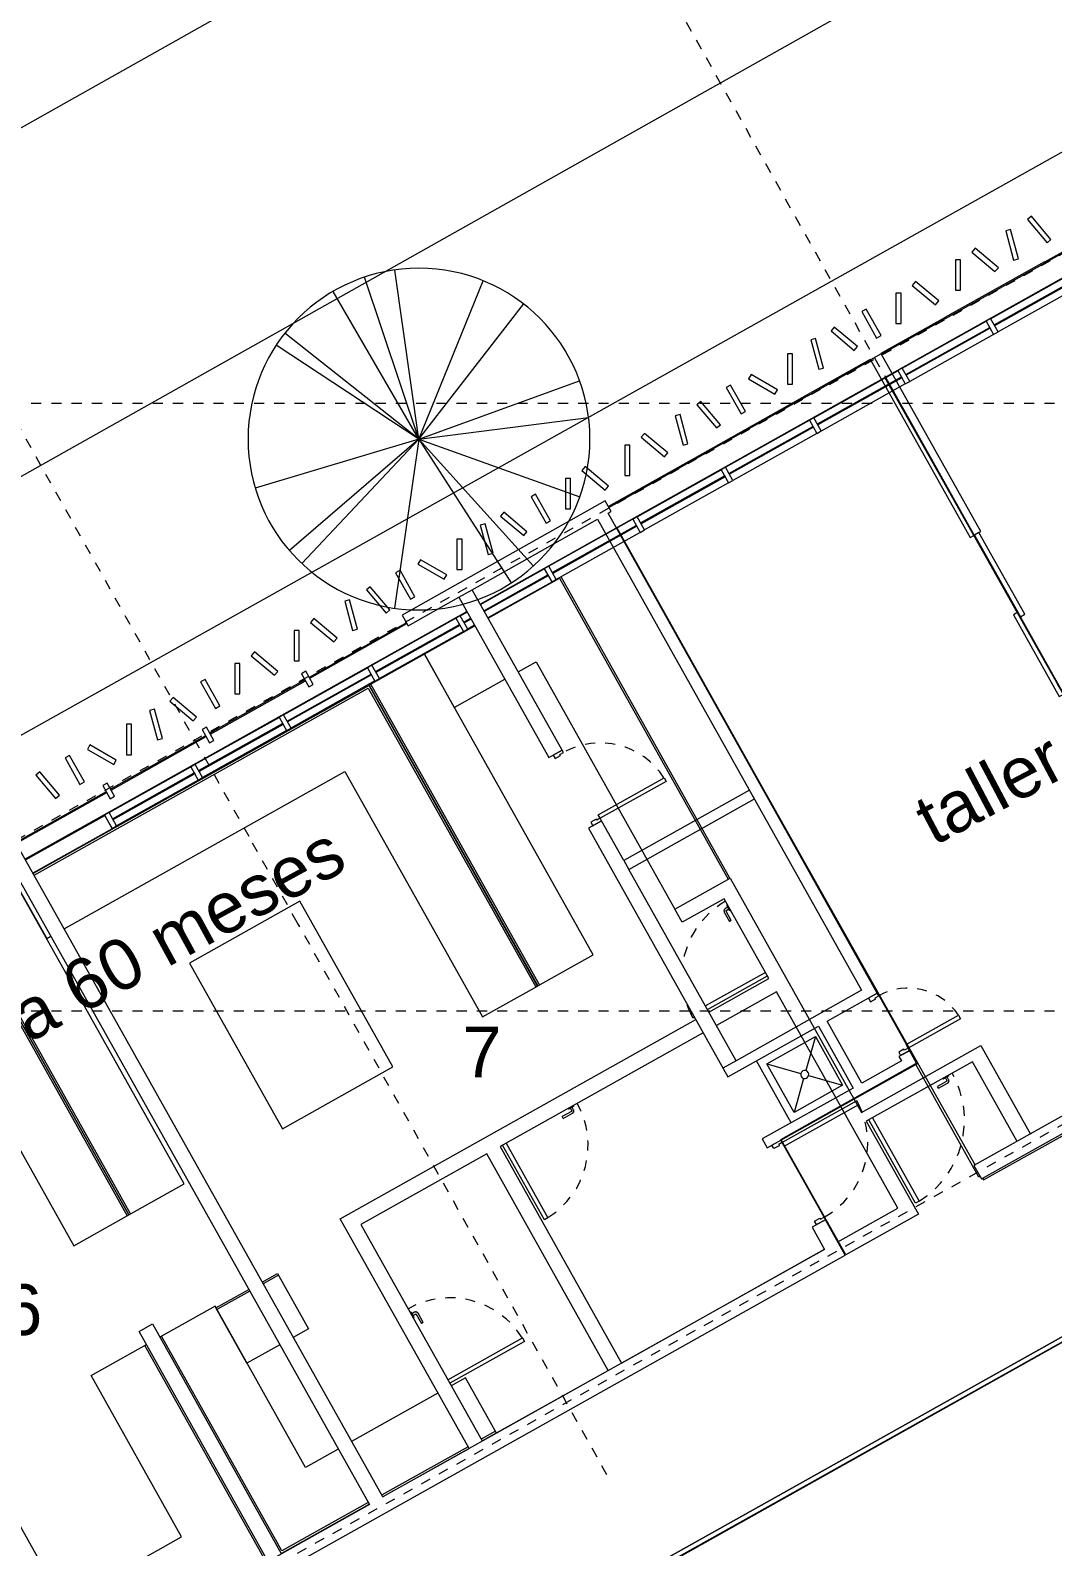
# Model space of a CAD drawing. Header units: metres. Extents: x -10 to 246, y 16 to 113.
# Drawn here: x 16.48 to 26.57, y 59.34 to 74.31 of the extents above; entities that cross this region are included whole.
import ezdxf

# ---------------------------------------------------------------- set-up
doc = ezdxf.new("R2010")
doc.units = ezdxf.units.M
doc.linetypes.add('LineaDiscontinua-1_5mm', pattern=[0.003, 0.0015, -0.0015])
doc.linetypes.add('LíneaDeRejilla', pattern=[0.021, 0.012, -0.003, 0.003, -0.003])
for name, color, linetype, lineweight in [('A-BRND', 11, 'Continuous', 5), ('A-DETL-3', 151, 'Continuous', 5), ('A-GLAZ-CURT', 52, 'Continuous', 9), ('A-GLAZ-CWMG', 51, 'Continuous', 13), ('A-MUEB', 31, 'Continuous', 5), ('A-MURO', 113, 'Continuous', 9), ('A-PISO', 51, 'Continuous', 9), ('A-PSAJ-ARBOL', 71, 'Continuous', 5), ('A-PUER', 31, 'Continuous', 5), ('A-PUER-MARC', 31, 'Continuous', 5), ('A-TEXT-NOTA', 2, 'Continuous', 5), ('A-VENT-CORT', 52, 'Continuous', 5), ('A-VENT-CORT-MARC', 51, 'Continuous', 5), ('A-WALL', 113, 'Continuous', 18), ('H-HID-APAR', 6, 'Continuous', 5), ('S-REJI', 1, 'Continuous', 5)]:
    doc.layers.add(name, color=color, linetype=linetype, lineweight=lineweight)
doc.styles.add('Arial_3', font='Arial.ttf', dxfattribs={"height": 0.5})

# ---------------------------------------------------------------- blocks, each defined once
blk = doc.blocks.new('Panel de sistema - Vidrio-10-1633850-Nivel 2')
at = {"layer": 'A-VENT-CORT'}
for p, q in [((-0.463, 0.005), (0.463, 0.005)), ((-0.463, 0.005), (-0.463, -0.005)), ((0.463, 0.005), (0.463, -0.005)), ((0.463, -0.005), (-0.463, -0.005))]:
    blk.add_line(p, q, dxfattribs=at)
blk = doc.blocks.new('Panel de sistema - Vidrio-10-1633759-Nivel 2')
at = {"layer": 'A-VENT-CORT'}
for p, q in [((-0.475, 0.005), (0.475, 0.005)), ((-0.475, 0.005), (-0.475, -0.005)), ((0.475, 0.005), (0.475, -0.005)), ((0.475, -0.005), (-0.475, -0.005))]:
    blk.add_line(p, q, dxfattribs=at)
blk = doc.blocks.new('Panel de sistema - Vidrio-10-V4-Nivel 2')
at = {"layer": 'A-VENT-CORT'}
for p, q in [((-0.475, 0.005), (-0.398, 0.005)), ((-0.475, 0.005), (-0.475, -0.005)), ((-0.248, 0.005), (0.475, 0.005)), ((0.475, 0.005), (0.475, -0.005)), ((-0.398, -0.005), (-0.475, -0.005)), ((0.475, -0.005), (-0.248, -0.005))]:
    blk.add_line(p, q, dxfattribs=at)
blk = doc.blocks.new('Montante rectangular - 50x150-1633745-Nivel 2')
at = {"layer": 'A-VENT-CORT-MARC'}
for p, q in [((-0.025, -0.075), (-0.025, 0.075)), ((-0.025, 0.075), (0.025, 0.075)), ((0.025, 0.075), (0.025, -0.075)), ((0.025, -0.075), (-0.025, -0.075))]:
    blk.add_line(p, q, dxfattribs=at)
blk = doc.blocks.new('Montante rectangular - 50x150-1633852-Nivel 2')
at = {"layer": 'A-VENT-CORT-MARC'}
for p, q in [((0, 0.075), (-0.05, 0.075)), ((-0.05, 0.075), (-0.05, -0.075)), ((0, -0.075), (0, 0.075)), ((-0.05, -0.075), (0, -0.075))]:
    blk.add_line(p, q, dxfattribs=at)
blk = doc.blocks.new('Puerta-Batiente-ConDilataciones - 1000x2200-3 Dilataciones-1625095-Nivel 2')
at = {"layer": 'A-PUER'}
for p, q in [((-0.472, -0.994), (-0.472, -0.05)), ((-0.432, -0.05), (-0.432, -0.994)), ((-0.432, -0.994), (-0.472, -0.994))]:
    blk.add_line(p, q, dxfattribs=at)
at = {"layer": 'A-PUER', "linetype": 'LineaDiscontinua-1_5mm'}
blk.add_arc((-0.472, -0.05), 0.944, 272.4285, 0, dxfattribs=at)
blk = doc.blocks.new('Manija-Horizontal-SinCerradura - 120-1041475-Nivel 2')
at = {"layer": 'A-PUER'}
for p, q in [((0.12, 0.008), (0.12, 0)), ((0.12, 0.008), (0.18, 0.008)), ((0.124, 0.008), (0.12, 0.008)), ((0.14, 0.038), (0.14, 0.008)), ((0.16, 0.008), (0.16, 0.038)), ((0.27, 0.063), (0.165, 0.063)), ((0.165, 0.043), (0.27, 0.043)), ((0.18, 0.008), (0.176, 0.008)), ((0.18, 0), (0.18, 0.008)), ((0.27, 0.063), (0.27, 0.043))]:
    blk.add_line(p, q, dxfattribs=at)
at = {"layer": 'A-PUER', "flags": 128}
for points in [[(0.165, 0.063), (0.164, 0.063), (0.163, 0.063), (0.162, 0.063), (0.161, 0.063), (0.16, 0.063), (0.159, 0.062), (0.158, 0.062), (0.157, 0.062), (0.156, 0.061), (0.155, 0.061), (0.154, 0.061), (0.153, 0.06), (0.153, 0.06), (0.152, 0.059), (0.151, 0.059), (0.15, 0.058), (0.149, 0.057), (0.149, 0.057), (0.148, 0.056), (0.147, 0.055), (0.146, 0.055), (0.146, 0.054), (0.145, 0.053), (0.145, 0.052), (0.144, 0.052), (0.143, 0.051), (0.143, 0.05), (0.142, 0.049), (0.142, 0.048), (0.142, 0.047), (0.141, 0.046), (0.141, 0.045), (0.141, 0.044), (0.141, 0.043), (0.14, 0.042), (0.14, 0.041), (0.14, 0.04), (0.14, 0.039), (0.14, 0.038), (0.14, 0.038)], [(0.16, 0.038), (0.16, 0.038), (0.16, 0.038), (0.16, 0.039), (0.16, 0.039), (0.16, 0.039), (0.16, 0.039), (0.16, 0.039), (0.16, 0.04), (0.16, 0.04), (0.16, 0.04), (0.16, 0.04), (0.161, 0.04), (0.161, 0.04), (0.161, 0.041), (0.161, 0.041), (0.161, 0.041), (0.161, 0.041), (0.161, 0.041), (0.161, 0.041), (0.162, 0.042), (0.162, 0.042), (0.162, 0.042), (0.162, 0.042), (0.162, 0.042), (0.162, 0.042), (0.162, 0.042), (0.163, 0.042), (0.163, 0.043), (0.163, 0.043), (0.163, 0.043), (0.163, 0.043), (0.164, 0.043), (0.164, 0.043), (0.164, 0.043), (0.164, 0.043), (0.164, 0.043), (0.165, 0.043), (0.165, 0.043), (0.165, 0.043), (0.165, 0.043)]]:
    blk.add_lwpolyline(points, dxfattribs=at)
blk = doc.blocks.new('Puerta-Batiente-HojaLisa - 900x2200-1042010-Nivel 2')
at = {"layer": 'A-PUER'}
for p, q in [((-0.422, -0.919), (-0.422, -0.075)), ((-0.382, -0.075), (-0.382, -0.919)), ((-0.382, -0.919), (-0.422, -0.919))]:
    blk.add_line(p, q, dxfattribs=at)
at = {"layer": 'A-PUER', "linetype": 'LineaDiscontinua-1_5mm'}
blk.add_arc((-0.422, -0.075), 0.844, 272.7165, 0, dxfattribs=at)
blk = doc.blocks.new('Montante rectangular - 50x150-1633748-Nivel 2')
at = {"layer": 'A-VENT-CORT-MARC'}
for p, q in [((35.549, 76.841), (36.378, 77.305)), ((36.451, 77.175), (35.623, 76.71))]:
    blk.add_line(p, q, dxfattribs=at)
blk = doc.blocks.new('Montante rectangular - 50x150-V57-Nivel 2')
at = {"layer": 'A-VENT-CORT-MARC'}
for p, q in [((20.919, 68.64), (21.549, 68.993)), ((21.622, 68.862), (20.992, 68.509)), ((20.72, 68.528), (20.788, 68.566)), ((20.861, 68.435), (20.794, 68.398))]:
    blk.add_line(p, q, dxfattribs=at)
blk = doc.blocks.new('Montante rectangular - 50x150-1633848-Nivel 2')
at = {"layer": 'A-VENT-CORT-MARC'}
for p, q in [((17.253, 66.585), (18.06, 67.037)), ((18.133, 66.906), (17.326, 66.454))]:
    blk.add_line(p, q, dxfattribs=at)
blk = doc.blocks.new('M_Counter Top-L Shaped - 600mm Depth-1771665-Nivel 2')
at = {"layer": 'A-MUEB'}
for p, q in [((2.224, 0), (-1.186, 0)), ((-1.181, -0.828), (-1.181, -0.019)), ((-1.181, -0.019), (2.224, -0.019)), ((-0.575, -0.828), (-0.575, -0.625)), ((-0.575, -0.625), (2.224, -0.625)), ((-1.181, -1.55), (-1.181, -0.978)), ((-0.575, -1.55), (-0.575, -0.978)), ((-1.186, -1.55), (-0.575, -1.55))]:
    blk.add_line(p, q, dxfattribs=at)
blk = doc.blocks.new('M_Counter Top-L Shaped - 600mm Depth-1771570-Nivel 2')
at = {"layer": 'A-MUEB'}
for p, q in [((2.202, 0), (-1.2, 0)), ((-1.2, 0), (-1.2, -3.8)), ((2.202, -0.625), (2.202, 0)), ((-1.181, -3.8), (-1.181, -0.019)), ((-1.181, -0.019), (2.202, -0.019)), ((-0.575, -3.8), (-0.575, -0.625)), ((-0.575, -0.625), (2.202, -0.625)), ((-1.2, -3.95), (-1.2, -3.997)), ((-1.2, -3.997), (-0.575, -3.997)), ((-1.181, -3.997), (-1.181, -3.95)), ((-0.575, -3.997), (-0.575, -3.95))]:
    blk.add_line(p, q, dxfattribs=at)
blk = doc.blocks.new('M_Counter Top - 600mm Depth-1647227-Nivel 2')
at = {"layer": 'A-MUEB'}
for p, q in [((2.204, 0), (-1.2, 0)), ((-1.2, 0), (-1.2, -0.625)), ((2.204, -0.625), (2.204, 0)), ((-1.2, -0.019), (2.204, -0.019)), ((-1.2, -0.625), (2.204, -0.625))]:
    blk.add_line(p, q, dxfattribs=at)
blk = doc.blocks.new('M_Counter Top-Island - 1220mm Depth-1647201-Nivel 2')
at = {"layer": 'A-MUEB'}
for p, q in [((0.677, 0.025), (-1.2, 0.025)), ((-1.2, 0.025), (-1.2, -1.225)), ((0.677, -1.225), (0.677, 0.025)), ((-1.2, -1.225), (0.677, -1.225))]:
    blk.add_line(p, q, dxfattribs=at)
blk = doc.blocks.new('M_Counter Top - 600mm Depth-1647133-Nivel 2')
at = {"layer": 'A-MUEB'}
for p, q in [((2.204, 0), (-1.2, 0)), ((-1.2, 0), (-1.2, -0.625)), ((2.204, -0.625), (2.204, 0)), ((-1.2, -0.019), (2.204, -0.019)), ((-1.2, -0.625), (2.204, -0.625))]:
    blk.add_line(p, q, dxfattribs=at)
blk = doc.blocks.new('M_Counter Top-L Shaped - 600mm Depth-1647107-Nivel 2')
at = {"layer": 'A-MUEB'}
for p, q in [((2.211, 0), (-1.195, 0)), ((2.211, -0.625), (2.211, 0)), ((-1.181, -1.815), (-1.181, -0.019)), ((-1.181, -0.019), (2.211, -0.019)), ((-0.575, -1.815), (-0.575, -0.625)), ((-0.575, -0.625), (2.211, -0.625)), ((-1.195, -1.815), (-0.575, -1.815))]:
    blk.add_line(p, q, dxfattribs=at)
blk = doc.blocks.new('M_Counter Top-L Shaped - 600mm Depth-1644024-Nivel 2')
at = {"layer": 'A-MUEB'}
for p, q in [((1.25, -0.625), (1.25, 0)), ((-1.181, -0.997), (-1.181, -0.019)), ((-1.181, -0.019), (1.25, -0.019)), ((-0.575, -0.997), (-0.575, -0.625)), ((-0.575, -0.625), (1.25, -0.625)), ((-1.181, -2.125), (-1.181, -1.147)), ((-0.575, -2.125), (-0.575, -1.147)), ((-1.181, -2.435), (-1.181, -2.275)), ((-0.575, -2.435), (-0.575, -2.275)), ((-1.2, -2.435), (-0.575, -2.435))]:
    blk.add_line(p, q, dxfattribs=at)
blk = doc.blocks.new('Manija-Horizontal-SinCerradura - 120-V60-Nivel 2')
at = {"layer": 'A-PUER'}
for p, q in [((0.12, 0.008), (0.12, 0)), ((0.12, 0.008), (0.171, 0.008)), ((0.124, 0.008), (0.12, 0.008)), ((0.14, 0.038), (0.14, 0.008)), ((0.16, 0.008), (0.16, 0.038)), ((0.27, 0.063), (0.165, 0.063)), ((0.165, 0.043), (0.27, 0.043)), ((0.171, 0.008), (0.18, 0.008)), ((0.18, 0.008), (0.176, 0.008)), ((0.18, 0), (0.18, 0.008)), ((0.27, 0.063), (0.27, 0.043))]:
    blk.add_line(p, q, dxfattribs=at)
at = {"layer": 'A-PUER', "flags": 128}
for points in [[(0.165, 0.063), (0.164, 0.063), (0.163, 0.063), (0.162, 0.063), (0.161, 0.063), (0.16, 0.063), (0.159, 0.062), (0.158, 0.062), (0.157, 0.062), (0.156, 0.061), (0.155, 0.061), (0.154, 0.061), (0.153, 0.06), (0.153, 0.06), (0.152, 0.059), (0.151, 0.059), (0.15, 0.058), (0.149, 0.057), (0.149, 0.057), (0.148, 0.056), (0.147, 0.055), (0.146, 0.055), (0.146, 0.054), (0.145, 0.053), (0.145, 0.052), (0.144, 0.052), (0.143, 0.051), (0.143, 0.05), (0.142, 0.049), (0.142, 0.048), (0.142, 0.047), (0.141, 0.046), (0.141, 0.045), (0.141, 0.044), (0.141, 0.043), (0.14, 0.042), (0.14, 0.041), (0.14, 0.04), (0.14, 0.039), (0.14, 0.038), (0.14, 0.038)], [(0.16, 0.038), (0.16, 0.038), (0.16, 0.038), (0.16, 0.039), (0.16, 0.039), (0.16, 0.039), (0.16, 0.039), (0.16, 0.039), (0.16, 0.04), (0.16, 0.04), (0.16, 0.04), (0.16, 0.04), (0.161, 0.04), (0.161, 0.04), (0.161, 0.041), (0.161, 0.041), (0.161, 0.041), (0.161, 0.041), (0.161, 0.041), (0.161, 0.041), (0.162, 0.042), (0.162, 0.042), (0.162, 0.042), (0.162, 0.042), (0.162, 0.042), (0.162, 0.042), (0.162, 0.042), (0.163, 0.042), (0.163, 0.043), (0.163, 0.043), (0.163, 0.043), (0.163, 0.043), (0.164, 0.043), (0.164, 0.043), (0.164, 0.043), (0.164, 0.043), (0.164, 0.043), (0.165, 0.043), (0.165, 0.043), (0.165, 0.043), (0.165, 0.043)]]:
    blk.add_lwpolyline(points, dxfattribs=at)
blk = doc.blocks.new('M_Counter Top - 600mm Depth-1771500-Nivel 2')
at = {"layer": 'A-MUEB'}
for p, q in [((-1.2, 0.625), (-1.026, 0.625)), ((-1.2, 0), (-1.2, 0.625)), ((-0.876, 0.625), (-0.504, 0.625)), ((-0.504, 0.625), (-0.504, 0)), ((-1.2, 0.019), (-1.026, 0.019)), ((-1.026, 0), (-1.2, 0)), ((-0.876, 0.019), (-0.504, 0.019)), ((-0.504, 0), (-0.876, 0))]:
    blk.add_line(p, q, dxfattribs=at)
blk = doc.blocks.new('M_Counter Top-L Shaped - 600mm Depth-1645287-Nivel 2')
at = {"layer": 'A-MUEB'}
for p, q in [((-1.181, 1.965), (-1.181, 0.019)), ((-0.575, 1.965), (-0.575, 0.625)), ((-0.575, 0.625), (1.25, 0.625)), ((1.25, 0.625), (1.25, 0)), ((-1.181, 0.019), (1.25, 0.019))]:
    blk.add_line(p, q, dxfattribs=at)
blk = doc.blocks.new('Puerta-Batiente-HojaLisa - 900x2200-V64-Nivel 2')
at = {"layer": 'A-PUER'}
for p, q in [((-0.382, 0.919), (-0.422, 0.919)), ((-0.422, 0.919), (-0.422, 0.903)), ((-0.382, 0.903), (-0.382, 0.919)), ((-0.422, 0.753), (-0.422, 0.075)), ((-0.382, 0.075), (-0.382, 0.753))]:
    blk.add_line(p, q, dxfattribs=at)
at = {"layer": 'A-PUER', "linetype": 'LineaDiscontinua-1_5mm'}
for start, end in [(80.5897, 87.2835), (360, 53.8253)]:
    blk.add_arc((-0.422, 0.075), 0.844, start, end, dxfattribs=at)
blk = doc.blocks.new('Manija-Horizontal-SinCerradura - 120-1041476-Nivel 2')
at = {"layer": 'A-PUER'}
for p, q in [((0.12, 0), (0.12, -0.008)), ((0.18, -0.008), (0.18, 0)), ((0.12, -0.008), (0.124, -0.008)), ((0.18, -0.008), (0.12, -0.008)), ((0.14, -0.008), (0.14, -0.038)), ((0.16, -0.038), (0.16, -0.008)), ((0.27, -0.043), (0.165, -0.043)), ((0.165, -0.063), (0.27, -0.063)), ((0.176, -0.008), (0.18, -0.008)), ((0.27, -0.043), (0.27, -0.063))]:
    blk.add_line(p, q, dxfattribs=at)
at = {"layer": 'A-PUER', "flags": 128}
for points in [[(0.14, -0.038), (0.14, -0.039), (0.14, -0.04), (0.14, -0.041), (0.14, -0.042), (0.14, -0.043), (0.141, -0.044), (0.141, -0.045), (0.141, -0.046), (0.142, -0.047), (0.142, -0.048), (0.142, -0.049), (0.143, -0.05), (0.143, -0.05), (0.144, -0.051), (0.144, -0.052), (0.145, -0.053), (0.146, -0.054), (0.146, -0.054), (0.147, -0.055), (0.148, -0.056), (0.148, -0.057), (0.149, -0.057), (0.15, -0.058), (0.151, -0.058), (0.151, -0.059), (0.152, -0.06), (0.153, -0.06), (0.154, -0.061), (0.155, -0.061), (0.156, -0.061), (0.157, -0.062), (0.158, -0.062), (0.159, -0.062), (0.16, -0.062), (0.161, -0.063), (0.162, -0.063), (0.163, -0.063), (0.164, -0.063), (0.165, -0.063), (0.165, -0.063)], [(0.165, -0.043), (0.165, -0.043), (0.165, -0.043), (0.164, -0.043), (0.164, -0.043), (0.164, -0.043), (0.164, -0.043), (0.164, -0.043), (0.163, -0.043), (0.163, -0.043), (0.163, -0.043), (0.163, -0.043), (0.163, -0.042), (0.163, -0.042), (0.162, -0.042), (0.162, -0.042), (0.162, -0.042), (0.162, -0.042), (0.162, -0.042), (0.162, -0.042), (0.161, -0.041), (0.161, -0.041), (0.161, -0.041), (0.161, -0.041), (0.161, -0.041), (0.161, -0.041), (0.161, -0.041), (0.161, -0.04), (0.16, -0.04), (0.16, -0.04), (0.16, -0.04), (0.16, -0.04), (0.16, -0.039), (0.16, -0.039), (0.16, -0.039), (0.16, -0.039), (0.16, -0.039), (0.16, -0.038), (0.16, -0.038), (0.16, -0.038), (0.16, -0.038)]]:
    blk.add_lwpolyline(points, dxfattribs=at)
blk = doc.blocks.new('Top Rail Type - Top Rail_Internal_-1126757-Nivel 2')
at = {"layer": 'A-BRND'}
for p, q in [((16.628, 55.789), (47.962, 73.353)), ((47.943, 73.285), (16.653, 55.745))]:
    blk.add_line(p, q, dxfattribs=at)
blk = doc.blocks.new('Top Rail Type - Top Rail_Internal_-V78-Nivel 2')
at = {"layer": 'A-BRND'}
for p, q in [((47.962, 73.353), (16.628, 55.789)), ((47.943, 73.285), (16.653, 55.745))]:
    blk.add_line(p, q, dxfattribs=at)
blk = doc.blocks.new('Puerta-Batiente-HojaLisa - 900x2200-V81-Nivel 2')
at = {"layer": 'A-PUER'}
for p, q in [((-0.382, 0.919), (-0.422, 0.919)), ((-0.422, 0.919), (-0.422, 0.075)), ((-0.382, 0.075), (-0.382, 0.919)), ((-0.422, 0.075), (-0.382, 0.075))]:
    blk.add_line(p, q, dxfattribs=at)
at = {"layer": 'A-PUER', "linetype": 'LineaDiscontinua-1_5mm'}
blk.add_arc((-0.422, 0.075), 0.844, 360, 87.2835, dxfattribs=at)
at = {"layer": 'A-PUER-MARC', "lineweight": 9}
for p, q in [((-0.45, -0.025), (-0.45, 0.075)), ((-0.45, 0.075), (-0.422, 0.075)), ((-0.422, 0.075), (-0.422, 0.035)), ((-0.422, 0.035), (-0.41, 0.035)), ((-0.41, 0.035), (-0.41, -0.025)), ((0.41, 0.035), (0.422, 0.035)), ((0.41, -0.025), (0.41, 0.035)), ((0.422, 0.035), (0.422, 0.075)), ((0.422, 0.075), (0.45, 0.075)), ((0.45, 0.075), (0.45, -0.025)), ((-0.41, -0.025), (-0.45, -0.025)), ((0.45, -0.025), (0.41, -0.025))]:
    blk.add_line(p, q, dxfattribs=at)
blk = doc.blocks.new('Puerta-Batiente-HojaLisa - 800x2200-V85-Nivel 2')
at = {"layer": 'A-PUER'}
for p, q in [((-0.372, -0.819), (-0.372, -0.075)), ((-0.372, -0.075), (-0.332, -0.075)), ((-0.332, -0.075), (-0.332, -0.819)), ((-0.332, -0.819), (-0.372, -0.819))]:
    blk.add_line(p, q, dxfattribs=at)
at = {"layer": 'A-PUER', "linetype": 'LineaDiscontinua-1_5mm'}
blk.add_arc((-0.372, -0.075), 0.744, 273.0819, 0, dxfattribs=at)
at = {"layer": 'A-PUER-MARC', "lineweight": 9}
for p, q in [((-0.36, 0.025), (-0.4, 0.025)), ((-0.4, 0.025), (-0.4, -0.075)), ((-0.36, -0.035), (-0.36, 0.025)), ((0.4, 0.025), (0.36, 0.025)), ((0.36, 0.025), (0.36, -0.035)), ((0.4, -0.075), (0.4, 0.025)), ((-0.4, -0.075), (-0.372, -0.075)), ((-0.372, -0.075), (-0.372, -0.035)), ((-0.372, -0.035), (-0.36, -0.035)), ((0.36, -0.035), (0.372, -0.035)), ((0.372, -0.035), (0.372, -0.075)), ((0.372, -0.075), (0.4, -0.075))]:
    blk.add_line(p, q, dxfattribs=at)
blk = doc.blocks.new('Panel de sistema - Vidrio-10-1532749-Nivel 2')
at = {"layer": 'A-GLAZ-CURT'}
for p, q in [((0.55, 0.005), (-0.55, 0.005)), ((-0.55, 0.005), (-0.55, -0.005)), ((0.55, -0.005), (0.55, 0.005)), ((-0.55, -0.005), (0.55, -0.005))]:
    blk.add_line(p, q, dxfattribs=at)
blk = doc.blocks.new('Panel de sistema - Vidrio-10-1532750-Nivel 2')
at = {"layer": 'A-GLAZ-CURT'}
for p, q in [((0.5375, 0.005), (-0.5375, 0.005)), ((-0.5375, 0.005), (-0.5375, -0.005)), ((0.5375, -0.005), (0.5375, 0.005)), ((-0.5375, -0.005), (0.5375, -0.005))]:
    blk.add_line(p, q, dxfattribs=at)
blk = doc.blocks.new('Montante rectangular - 50x150-1351318-Nivel 2')
at = {"layer": 'A-GLAZ-CWMG'}
for p, q in [((-0.025, 0.075), (0.025, 0.075)), ((-0.025, -0.075), (-0.025, 0.075)), ((0.025, 0.075), (0.025, -0.075)), ((0.025, -0.075), (-0.025, -0.075))]:
    blk.add_line(p, q, dxfattribs=at)
blk = doc.blocks.new('M_RPC Tree - Deciduous - Scarlet Oak - 6 mts-V90-Nivel 2')
at = {"layer": 'A-PSAJ-ARBOL'}
for q in [(-0.239, 1.669), (-0.539, 1.598), (0.634, 1.563), (-0.848, 1.458), (1.032, 1.334), (-1.409, 0.927), (-1.323, 1.046), (1.585, 0.575), (1.673, 0.215), (-1.615, -0.485), (-1.277, -1.101), (-1.155, -1.229), (-0.24, -1.669), (0.91, -1.42), (1.129, -1.253), (1.587, -0.57)]:
    blk.add_line((0, 0), q, dxfattribs=at)
for start, end in [(360, 180), (180, 360)]:
    blk.add_arc((0, 0), 1.687, start, end, dxfattribs=at)
blk = doc.blocks.new('Puerta-Batiente-HojaLisa - 650x2200-1558929-Nivel 2')
at = {"layer": 'A-PUER'}
for p, q in [((-0.297, -0.654), (-0.297, -0.06)), ((-0.297, -0.06), (-0.257, -0.06)), ((-0.257, -0.06), (-0.257, -0.654)), ((-0.257, -0.654), (-0.297, -0.654))]:
    blk.add_line(p, q, dxfattribs=at)
at = {"layer": 'A-PUER', "linetype": 'LineaDiscontinua-1_5mm'}
blk.add_arc((-0.297, -0.06), 0.594, 273.8612, 0, dxfattribs=at)
at = {"layer": 'A-PUER-MARC', "lineweight": 9}
for p, q in [((-0.285, 0.04), (-0.325, 0.04)), ((-0.325, 0.04), (-0.325, -0.06)), ((-0.285, -0.02), (-0.285, 0.04)), ((0.325, 0.04), (0.285, 0.04)), ((0.285, 0.04), (0.285, -0.02)), ((0.325, -0.06), (0.325, 0.04)), ((-0.325, -0.06), (-0.297, -0.06)), ((-0.297, -0.06), (-0.297, -0.02)), ((-0.297, -0.02), (-0.285, -0.02)), ((0.285, -0.02), (0.297, -0.02)), ((0.297, -0.02), (0.297, -0.06)), ((0.297, -0.06), (0.325, -0.06))]:
    blk.add_line(p, q, dxfattribs=at)
blk = doc.blocks.new('M_Door-Double-Sliding - 1800 x 2100mm-1735726-Nivel 2')
at = {"layer": 'A-PUER', "lineweight": 9}
for p, q in [((0.025, 0.187), (-0.9, 0.187)), ((-0.9, 0.187), (-0.9, 0.137)), ((0.025, 0.137), (0.025, 0.187)), ((-0.9, 0.137), (0.025, 0.137)), ((0.9, 0.137), (-0.025, 0.137)), ((-0.025, 0.137), (-0.025, 0.087)), ((-0.025, 0.087), (0.9, 0.087)), ((0.9, 0.087), (0.9, 0.137))]:
    blk.add_line(p, q, dxfattribs=at)
blk = doc.blocks.new('M_Shower Stall-2D - Poceta aseol-2D 70_70-V124-Nivel 2')
at = {"layer": 'H-HID-APAR'}
for p, q in [((0, 0), (0, 0.7)), ((0.075, 0.625), (0.321, 0.379)), ((0.075, 0.075), (0.075, 0.625)), ((0.075, 0.625), (0.625, 0.625)), ((0.625, 0.625), (0.379, 0.379)), ((0.625, 0.625), (0.625, 0.075)), ((0.322, 0.322), (0.075, 0.075)), ((0.378, 0.322), (0.625, 0.075)), ((0.625, 0.075), (0.075, 0.075))]:
    blk.add_line(p, q, dxfattribs=at)
for start, end in [(360, 180), (180, 360)]:
    blk.add_arc((0.35, 0.35), 0.04, start, end, dxfattribs=at)
blk = doc.blocks.new('Panel de sistema - Vidrio-10-1773709-Nivel 2')
at = {"layer": 'A-GLAZ-CURT'}
for p, q in [((0.563, 0.005), (-0.563, 0.005)), ((-0.563, 0.005), (-0.563, -0.005)), ((0.563, -0.005), (0.563, 0.005)), ((-0.563, -0.005), (0.563, -0.005))]:
    blk.add_line(p, q, dxfattribs=at)
blk = doc.blocks.new('Panel de sistema - Vidrio-10-1773710-Nivel 2')
at = {"layer": 'A-GLAZ-CURT'}
for p, q in [((0.357, 0.005), (-0.357, 0.005)), ((-0.357, 0.005), (-0.357, -0.005)), ((0.357, -0.005), (0.357, 0.005)), ((-0.357, -0.005), (0.357, -0.005))]:
    blk.add_line(p, q, dxfattribs=at)
blk = doc.blocks.new('Panel de sistema - Vidrio-10-1773711-Nivel 2')
at = {"layer": 'A-GLAZ-CURT'}
for p, q in [((0.563, 0.005), (-0.563, 0.005)), ((-0.563, 0.005), (-0.563, -0.005)), ((0.563, -0.005), (0.563, 0.005)), ((-0.563, -0.005), (0.563, -0.005))]:
    blk.add_line(p, q, dxfattribs=at)
blk = doc.blocks.new('Panel de sistema - Vidrio-10-1773712-Nivel 2')
at = {"layer": 'A-GLAZ-CURT'}
for p, q in [((0.362, 0.005), (-0.362, 0.005)), ((-0.362, 0.005), (-0.362, -0.005)), ((0.362, -0.005), (0.362, 0.005)), ((-0.362, -0.005), (0.362, -0.005))]:
    blk.add_line(p, q, dxfattribs=at)

msp = doc.modelspace()

# ---------------------------------------------------------------- linework, layer by layer
at = {"layer": 'A-DETL-3'}
for p, q in [((28.511, 64.485), (24.91, 70.882)), ((24.916, 70.885), (26.646, 67.799)), ((22.26, 69.397), (23.523, 67.153)), ((25.23, 64.107), (22.264, 69.4)), ((23.523, 67.153), (25.801, 63.106)), ((25.884, 62.958), (28.534, 64.444)), ((25.212, 64.104), (23.879, 63.356)), ((23.887, 63.354), (25.215, 64.098)), ((25.839, 62.987), (25.212, 64.104)), ((25.215, 64.098), (25.23, 64.107)), ((23.879, 63.356), (24.323, 62.566)), ((24.52, 62.225), (23.887, 63.354)), ((25.849, 62.992), (25.839, 62.987)), ((25.874, 62.975), (25.884, 62.958)), ((24.421, 62.391), (24.483, 62.281)), ((24.516, 62.223), (24.52, 62.225))]:
    msp.add_line(p, q, dxfattribs=at)
at = {"layer": 'A-MURO'}
for p, q in [((20.706, 68.712), (20.837, 68.785)), ((16.428, 66.118), (17.211, 66.557)), ((17.211, 66.557), (17.285, 66.426)), ((17.285, 66.426), (16.502, 65.987)), ((22.837, 65.633), (23.382, 65.938)), ((23.382, 65.938), (24.678, 63.625)), ((23.324, 65.734), (22.91, 65.502)), ((23.765, 64.947), (23.324, 65.734)), ((22.91, 65.502), (22.837, 65.633)), ((23.174, 64.616), (23.765, 64.947)), ((23.839, 64.816), (23.247, 64.485)), ((25.037, 62.679), (23.839, 64.816)), ((19.535, 62.576), (23.043, 64.542)), ((23.117, 64.412), (21.113, 63.288)), ((24.678, 63.625), (25.856, 64.285)), ((25.856, 64.285), (26.346, 63.412)), ((25.774, 64.124), (24.727, 63.538)), ((26.215, 63.338), (25.774, 64.124)), ((24.727, 63.538), (25.241, 62.622)), ((20.982, 63.215), (19.739, 62.518)), ((22.18, 61.078), (20.982, 63.215)), ((21.113, 63.288), (22.311, 61.151)), ((24.445, 62.348), (25.037, 62.679)), ((25.241, 62.622), (24.519, 62.217)), ((20.806, 60.308), (19.535, 62.576)), ((19.739, 62.518), (20.937, 60.381)), ((22.311, 61.151), (24.315, 62.275)), ((17.55, 61.463), (17.681, 61.537)), ((17.681, 61.537), (18.952, 59.269)), ((18.821, 59.195), (17.55, 61.463)), ((20.937, 60.381), (22.18, 61.078)), ((15.836, 60.503), (17.107, 58.235)), ((19.953, 59.83), (20.806, 60.308)), ((18.952, 59.269), (19.822, 59.756))]:
    msp.add_line(p, q, dxfattribs=at)
at = {"layer": 'A-PISO'}
for p, q in [((43.685, 82.651), (5.492, 61.242)), ((25.532, 78.496), (-2.224, 62.875)), ((26.988, 75.873), (-5.558, 57.556)), ((20.916, 68.644), (27.598, 72.388)), ((16.423, 66.127), (20.785, 68.571)), ((25.241, 62.621), (24.519, 62.216)), ((20.152, 57.717), (26.695, 61.379))]:
    msp.add_line(p, q, dxfattribs=at)
at = {"layer": 'A-WALL'}
for p, q in [((26.356, 72.473), (26.318, 72.441)), ((26.549, 72.244), (26.356, 72.473)), ((26.151, 72.344), (26.103, 72.331)), ((26.103, 72.331), (26.181, 72.041)), ((26.229, 72.054), (26.151, 72.344)), ((26.318, 72.441), (26.511, 72.212)), ((26.511, 72.212), (26.549, 72.244)), ((25.656, 72.042), (25.606, 72.042)), ((25.606, 72.042), (25.606, 71.742)), ((25.656, 71.742), (25.656, 72.042)), ((25.8, 72.158), (25.768, 72.12)), ((25.768, 72.12), (25.997, 71.927)), ((26.03, 71.965), (25.8, 72.158)), ((26.181, 72.041), (26.229, 72.054)), ((25.997, 71.927), (26.03, 71.965)), ((25.07, 71.714), (25.02, 71.714)), ((25.02, 71.714), (25.02, 71.414)), ((25.07, 71.414), (25.07, 71.714)), ((25.213, 71.829), (25.181, 71.791)), ((25.181, 71.791), (25.411, 71.598)), ((25.443, 71.637), (25.213, 71.829)), ((25.606, 71.742), (25.656, 71.742)), ((25.411, 71.598), (25.443, 71.637)), ((24.726, 71.557), (24.682, 71.533)), ((24.682, 71.533), (24.829, 71.271)), ((24.872, 71.295), (24.726, 71.557)), ((24.227, 71.265), (24.179, 71.252)), ((24.305, 70.975), (24.227, 71.265)), ((24.411, 71.379), (24.379, 71.341)), ((24.379, 71.341), (24.608, 71.148)), ((24.64, 71.187), (24.411, 71.379)), ((24.829, 71.271), (24.872, 71.295)), ((25.02, 71.414), (25.07, 71.414)), ((24.179, 71.252), (24.257, 70.963)), ((24.608, 71.148), (24.64, 71.187)), ((24.873, 71.115), (24.768, 71.057)), ((25.857, 69.36), (24.873, 71.115)), ((23.999, 71.114), (23.949, 71.114)), ((23.949, 71.114), (23.949, 70.814)), ((23.999, 70.814), (23.999, 71.114)), ((24.257, 70.963), (24.305, 70.975)), ((24.768, 71.057), (25.752, 69.301)), ((23.589, 70.911), (23.564, 70.867)), ((23.564, 70.867), (23.824, 70.717)), ((23.849, 70.761), (23.589, 70.911)), ((23.388, 70.807), (23.344, 70.783)), ((23.344, 70.783), (23.491, 70.521)), ((23.534, 70.545), (23.388, 70.807)), ((23.824, 70.717), (23.849, 70.761)), ((23.949, 70.814), (23.999, 70.814)), ((23.094, 70.645), (23.056, 70.613)), ((23.056, 70.613), (23.249, 70.383)), ((23.287, 70.415), (23.094, 70.645)), ((23.491, 70.521), (23.534, 70.545)), ((22.889, 70.515), (22.841, 70.502)), ((22.841, 70.502), (22.919, 70.213)), ((22.967, 70.225), (22.889, 70.515)), ((23.249, 70.383), (23.287, 70.415)), ((22.537, 70.329), (22.505, 70.291)), ((22.505, 70.291), (22.735, 70.098)), ((22.767, 70.137), (22.537, 70.329)), ((22.919, 70.213), (22.967, 70.225)), ((22.394, 70.214), (22.344, 70.214)), ((22.344, 70.214), (22.344, 69.914)), ((22.394, 69.914), (22.394, 70.214)), ((22.735, 70.098), (22.767, 70.137)), ((21.951, 70.001), (21.919, 69.963)), ((21.919, 69.963), (22.149, 69.77)), ((22.181, 69.808), (21.951, 70.001)), ((21.807, 69.885), (21.757, 69.885)), ((21.757, 69.885), (21.757, 69.585)), ((21.807, 69.585), (21.807, 69.885)), ((22.149, 69.77), (22.181, 69.808)), ((22.344, 69.914), (22.394, 69.914)), ((22.151, 69.663), (20.146, 68.534)), ((21.463, 69.728), (21.42, 69.704)), ((21.42, 69.704), (21.566, 69.442)), ((21.61, 69.467), (21.463, 69.728)), ((22.209, 69.558), (22.151, 69.663)), ((20.837, 68.785), (22.074, 69.482)), ((21.148, 69.551), (21.116, 69.513)), ((21.116, 69.513), (21.346, 69.32)), ((21.378, 69.358), (21.148, 69.551)), ((21.757, 69.585), (21.807, 69.585)), ((22.074, 69.482), (24.681, 64.831)), ((22.179, 69.541), (22.209, 69.558)), ((24.835, 64.802), (22.179, 69.541)), ((20.965, 69.437), (20.917, 69.424)), ((20.917, 69.424), (20.994, 69.134)), ((21.043, 69.147), (20.965, 69.437)), ((21.346, 69.32), (21.378, 69.358)), ((21.566, 69.442), (21.61, 69.467)), ((25.752, 69.301), (25.796, 69.326)), ((25.839, 69.35), (25.857, 69.36)), ((20.737, 69.285), (20.687, 69.285)), ((20.687, 69.285), (20.687, 68.985)), ((20.737, 68.985), (20.737, 69.285)), ((20.327, 69.082), (20.302, 69.039)), ((20.302, 69.039), (20.562, 68.889)), ((20.587, 68.932), (20.327, 69.082)), ((20.994, 69.134), (21.043, 69.147)), ((20.125, 68.978), (20.082, 68.954)), ((20.082, 68.954), (20.228, 68.692)), ((20.272, 68.717), (20.125, 68.978)), ((20.562, 68.889), (20.587, 68.932)), ((20.687, 68.985), (20.737, 68.985)), ((19.832, 68.816), (19.794, 68.784)), ((19.794, 68.784), (19.987, 68.554)), ((20.025, 68.586), (19.832, 68.816)), ((21.724, 67.203), (20.837, 68.785)), ((19.627, 68.687), (19.579, 68.674)), ((19.579, 68.674), (19.656, 68.384)), ((19.705, 68.397), (19.627, 68.687)), ((19.987, 68.554), (20.025, 68.586)), ((20.205, 68.43), (20.706, 68.712)), ((20.228, 68.692), (20.272, 68.717)), ((20.706, 68.712), (21.593, 67.129)), ((19.275, 68.501), (19.243, 68.463)), ((19.243, 68.463), (19.473, 68.27)), ((19.505, 68.308), (19.275, 68.501)), ((20.146, 68.534), (20.205, 68.43)), ((19.131, 68.385), (19.081, 68.385)), ((19.081, 68.385), (19.081, 68.085)), ((19.131, 68.085), (19.131, 68.385)), ((19.473, 68.27), (19.505, 68.308)), ((19.656, 68.384), (19.705, 68.397)), ((18.689, 68.172), (18.657, 68.134)), ((18.657, 68.134), (18.887, 67.941)), ((18.919, 67.979), (18.689, 68.172)), ((18.545, 68.057), (18.495, 68.057)), ((18.495, 68.057), (18.495, 67.757)), ((18.545, 67.757), (18.545, 68.057)), ((18.887, 67.941), (18.919, 67.979)), ((19.081, 68.085), (19.131, 68.085)), ((18.201, 67.9), (18.157, 67.875)), ((18.157, 67.875), (18.304, 67.614)), ((18.348, 67.638), (18.201, 67.9)), ((17.886, 67.722), (17.854, 67.684)), ((17.854, 67.684), (18.084, 67.491)), ((18.116, 67.529), (17.886, 67.722)), ((18.495, 67.757), (18.545, 67.757)), ((17.703, 67.608), (17.654, 67.595)), ((17.654, 67.595), (17.732, 67.305)), ((17.78, 67.318), (17.703, 67.608)), ((18.084, 67.491), (18.116, 67.529)), ((18.304, 67.614), (18.348, 67.638)), ((17.475, 67.457), (17.425, 67.457)), ((17.425, 67.457), (17.425, 67.157)), ((17.475, 67.157), (17.475, 67.457)), ((17.065, 67.253), (17.04, 67.21)), ((17.325, 67.103), (17.065, 67.253)), ((17.732, 67.305), (17.78, 67.318)), ((16.863, 67.15), (16.819, 67.125)), ((16.819, 67.125), (16.966, 66.864)), ((17.01, 66.888), (16.863, 67.15)), ((17.04, 67.21), (17.3, 67.06)), ((17.3, 67.06), (17.325, 67.103)), ((17.425, 67.157), (17.475, 67.157)), ((21.593, 67.129), (21.724, 67.203)), ((16.57, 66.988), (16.531, 66.956)), ((16.531, 66.956), (16.724, 66.726)), ((16.763, 66.758), (16.57, 66.988)), ((16.966, 66.864), (17.01, 66.888)), ((23.574, 66.807), (22.335, 66.113)), ((23.623, 66.72), (23.574, 66.807)), ((16.724, 66.726), (16.763, 66.758)), ((22.384, 66.025), (23.623, 66.72)), ((22.115, 66.505), (21.984, 66.431)), ((22.335, 66.113), (22.115, 66.505)), ((21.984, 66.431), (23.361, 63.976)), ((19.954, 59.829), (16.359, 66.242)), ((16.228, 66.168), (19.823, 59.755)), ((23.443, 64.136), (22.384, 66.025)), ((25.863, 62.969), (31.332, 66.035)), ((24.681, 64.831), (23.443, 64.136)), ((24.341, 64.525), (24.835, 64.802)), ((28.406, 64.567), (25.789, 63.1)), ((23.361, 63.976), (24.254, 64.476)), ((24.254, 64.476), (24.596, 63.866)), ((24.683, 63.915), (24.341, 64.525)), ((25.153, 64.235), (25.048, 64.176)), ((25.226, 64.104), (25.153, 64.235)), ((23.749, 63.276), (25.226, 64.104)), ((25.073, 64.133), (24.683, 63.915)), ((25.048, 64.176), (25.073, 64.133)), ((24.596, 63.866), (23.7, 63.363)), ((23.7, 63.363), (23.749, 63.276)), ((25.789, 63.1), (25.863, 62.969)), ((24.323, 62.566), (24.192, 62.493)), ((24.192, 62.493), (24.315, 62.273)), ((24.519, 62.216), (24.323, 62.566)), ((15.404, 57.106), (24.519, 62.216)), ((24.315, 62.273), (19.954, 59.829)), ((19.823, 59.755), (15.461, 57.31))]:
    msp.add_line(p, q, dxfattribs=at)
at = {"layer": 'A-WALL', "lineweight": 9}
for p, q in [((22.335, 66.113), (22.384, 66.025)), ((23.443, 64.136), (23.312, 64.063))]:
    msp.add_line(p, q, dxfattribs=at)
at = {"layer": 'S-REJI', "linetype": 'LíneaDeRejilla'}
for p, q in [((49.919, 85.137), (-1.13, 56.522)), ((50.427, 76.824), (2.537, 49.98)), ((25.349, 70.112), (22.293, 75.564)), ((18.635, 66.348), (15.579, 71.8)), ((50.384, 70.624), (6.753, 70.624)), ((25.825, 69.264), (25.349, 70.112)), ((28.881, 63.812), (25.825, 69.264)), ((19.111, 65.5), (18.635, 66.348)), ((22.167, 60.048), (19.111, 65.5)), ((50.384, 64.624), (6.753, 64.624))]:
    msp.add_line(p, q, dxfattribs=at)

# ---------------------------------------------------------------- block references
at = {"layer": 'A-BRND'}
for name in ['Top Rail Type - Top Rail_Internal_-1126757-Nivel 2', 'Top Rail Type - Top Rail_Internal_-V78-Nivel 2']:
    msp.add_blockref(name, (0, 0), dxfattribs=at)
at = {"layer": 'A-MUEB'}
for name, p, rotation in [('M_Counter Top-L Shaped - 600mm Depth-1771665-Nivel 2', (22.294, 67.879), 299.2725903057573), ('M_Counter Top - 600mm Depth-1647227-Nivel 2', (20.898, 65.922), 119.2725903057573), ('M_Counter Top-L Shaped - 600mm Depth-1771570-Nivel 2', (20.406, 66.794), 299.2725903057573), ('M_Counter Top - 600mm Depth-1647133-Nivel 2', (16.863, 63.661), 119.2725903057573), ('M_Counter Top-L Shaped - 600mm Depth-1647107-Nivel 2', (16.369, 64.542), 299.2725903057573), ('M_Counter Top-Island - 1220mm Depth-1647201-Nivel 2', (19.702, 64.652), 299.2721448377021), ('M_Counter Top-L Shaped - 600mm Depth-1644024-Nivel 2', (18.365, 60.316), 119.2725903057573), ('M_Counter Top - 600mm Depth-1771500-Nivel 2', (17.869, 61.448), 209.2725903057576), ('M_Counter Top-L Shaped - 600mm Depth-1645287-Nivel 2', (18.234, 60.243), 119.2725903065006)]:
    msp.add_blockref(name, p, dxfattribs=dict(at, rotation=rotation))
at = {"layer": 'A-PSAJ-ARBOL'}
msp.add_blockref('M_RPC Tree - Deciduous - Scarlet Oak - 6 mts-V90-Nivel 2', (20.312, 70.273), dxfattribs=at)
at = {"layer": 'A-PUER'}
for name, p, rotation in [('M_Door-Double-Sliding - 1800 x 2100mm-1735726-Nivel 2', (26.355, 68.608), 119.2725903057571), ('Puerta-Batiente-HojaLisa - 800x2200-V85-Nivel 2', (21.854, 66.817), 119.2725903057563), ('Puerta-Batiente-HojaLisa - 900x2200-V64-Nivel 2', (23.61, 65.378), 119.2725903057573), ('Manija-Horizontal-SinCerradura - 120-1041476-Nivel 2', (23.3, 65.778), 299.2725903057575), ('Puerta-Batiente-HojaLisa - 650x2200-1558929-Nivel 2', (24.942, 64.489), 119.2725903057573), ('Puerta-Batiente-ConDilataciones - 1000x2200-3 Dilataciones-1625095-Nivel 2', (25.139, 63.826), 29.2725903057568), ('Manija-Horizontal-SinCerradura - 120-1041475-Nivel 2', (25.643, 64.051), 209.2725903057566), ('Puerta-Batiente-HojaLisa - 900x2200-1042010-Nivel 2', (21.469, 63.574), 29.27259030575727), ('Manija-Horizontal-SinCerradura - 120-1041475-Nivel 2', (21.941, 63.753), 209.2725903057571), ('Puerta-Batiente-HojaLisa - 900x2200-V81-Nivel 2', (24.038, 62.922), 299.2725903057563), ('Puerta-Batiente-HojaLisa - 900x2200-1042010-Nivel 2', (20.346, 61.282), 119.2725903057568), ('Manija-Horizontal-SinCerradura - 120-V60-Nivel 2', (20.167, 61.755), 299.2725903057566)]:
    msp.add_blockref(name, p, dxfattribs=dict(at, rotation=rotation))
at = {"layer": 'A-VENT-CORT'}
for name, p, rotation in [('Panel de sistema - Vidrio-10-1773711-Nivel 2', (26.979, 72.291), 209.1741043394983), ('Panel de sistema - Vidrio-10-1773711-Nivel 2', (25.997, 71.743), 209.1741043394983), ('Panel de sistema - Vidrio-10-1633759-Nivel 2', (26.405, 71.629), 29.27259030575784), ('Panel de sistema - Vidrio-10-1773712-Nivel 2', (25.19, 71.292), 209.1741043394983), ('Panel de sistema - Vidrio-10-1633759-Nivel 2', (25.533, 71.14), 29.27259030575784), ('Panel de sistema - Vidrio-10-1773710-Nivel 2', (24.457, 70.881), 29.37107627201596), ('Panel de sistema - Vidrio-10-1633759-Nivel 2', (24.661, 70.651), 29.27259030575784), ('Panel de sistema - Vidrio-10-1773709-Nivel 2', (23.655, 70.43), 29.37107627201596), ('Panel de sistema - Vidrio-10-1633759-Nivel 2', (23.788, 70.162), 29.27259030575784), ('Panel de sistema - Vidrio-10-1773709-Nivel 2', (22.675, 69.878), 29.37107627201596), ('Panel de sistema - Vidrio-10-1633759-Nivel 2', (22.916, 69.673), 29.27259030575784), ('Panel de sistema - Vidrio-10-1633759-Nivel 2', (22.044, 69.184), 29.27259030575784), ('Panel de sistema - Vidrio-10-V4-Nivel 2', (21.171, 68.695), 29.27259030575784), ('Panel de sistema - Vidrio-10-1532749-Nivel 2', (19.711, 68.186), 209.3710762720162), ('Panel de sistema - Vidrio-10-1633759-Nivel 2', (20.299, 68.206), 29.27259030575784), ('Panel de sistema - Vidrio-10-1532750-Nivel 2', (18.72, 67.628), 209.3710762720162), ('Panel de sistema - Vidrio-10-1633759-Nivel 2', (19.427, 67.717), 29.27259030575784), ('Panel de sistema - Vidrio-10-1633759-Nivel 2', (18.554, 67.228), 29.27259030575784), ('Panel de sistema - Vidrio-10-1532750-Nivel 2', (17.74, 67.076), 209.3710762720162), ('Panel de sistema - Vidrio-10-1633850-Nivel 2', (17.693, 66.746), 29.27259030575784), ('Panel de sistema - Vidrio-10-1532750-Nivel 2', (16.759, 66.524), 209.3710762720162)]:
    msp.add_blockref(name, p, dxfattribs=dict(at, rotation=rotation))
at = {"layer": 'A-VENT-CORT-MARC'}
for name, p in [('Montante rectangular - 50x150-1633748-Nivel 2', (-9.595, -5.379)), ('Montante rectangular - 50x150-1633748-Nivel 2', (-10.468, -5.868)), ('Montante rectangular - 50x150-1633748-Nivel 2', (-11.34, -6.357)), ('Montante rectangular - 50x150-1633748-Nivel 2', (-12.212, -6.846)), ('Montante rectangular - 50x150-1633748-Nivel 2', (-13.085, -7.334)), ('Montante rectangular - 50x150-1633748-Nivel 2', (-13.957, -7.823)), ('Montante rectangular - 50x150-V57-Nivel 2', (0, 0)), ('Montante rectangular - 50x150-1633748-Nivel 2', (-15.701, -8.801)), ('Montante rectangular - 50x150-1633748-Nivel 2', (-16.574, -9.29)), ('Montante rectangular - 50x150-1633748-Nivel 2', (-17.446, -9.779)), ('Montante rectangular - 50x150-1633848-Nivel 2', (0, 0))]:
    msp.add_blockref(name, p, dxfattribs=at)
at = {"layer": 'A-VENT-CORT-MARC', "extrusion": (0, 0, -1)}
for name, p, rotation in [('Montante rectangular - 50x150-1633745-Nivel 2', (-25.969, 71.385), 150.7274096942422), ('Montante rectangular - 50x150-1633745-Nivel 2', (-25.097, 70.896), 150.7274096942422), ('Montante rectangular - 50x150-1633745-Nivel 2', (-24.224, 70.407), 150.7274096942422), ('Montante rectangular - 50x150-1633745-Nivel 2', (-23.352, 69.918), 150.7274096942422), ('Montante rectangular - 50x150-1633745-Nivel 2', (-22.48, 69.429), 150.7274096942422), ('Montante rectangular - 50x150-1633745-Nivel 2', (-21.607, 68.94), 150.7274096942422), ('Montante rectangular - 50x150-1633745-Nivel 2', (-20.735, 68.451), 150.7274096942422), ('Montante rectangular - 50x150-1351318-Nivel 2', (-19.21, 67.904), 330.6289237279838), ('Montante rectangular - 50x150-1633745-Nivel 2', (-19.863, 67.962), 150.7274096942422), ('Montante rectangular - 50x150-1633745-Nivel 2', (-18.991, 67.473), 150.7274096942422), ('Montante rectangular - 50x150-1351318-Nivel 2', (-18.23, 67.352), 330.6289237279838), ('Montante rectangular - 50x150-1633745-Nivel 2', (-18.118, 66.984), 150.7274096942422), ('Montante rectangular - 50x150-1351318-Nivel 2', (-17.25, 66.8), 330.6289237279838)]:
    msp.add_blockref(name, p, dxfattribs=dict(at, rotation=rotation))
at = {"layer": 'A-VENT-CORT-MARC', "rotation": 209.2725903057578}
msp.add_blockref('Montante rectangular - 50x150-1633852-Nivel 2', (17.246, 66.495), dxfattribs=at)
at = {"layer": 'H-HID-APAR', "rotation": 29.27259030575632}
msp.add_blockref('M_Shower Stall-2D - Poceta aseol-2D 70_70-V124-Nivel 2', (23.985, 63.523), dxfattribs=at)

# ---------------------------------------------------------------- texts
at = {"layer": 'A-TEXT-NOTA', "color": 7, "char_height": 0.5, "attachment_point": 1, "style": 'Arial_3'}
for s, insert, width, rotation in [('taller', (25.156, 66.693), 1.88397, 27.8206), ('ambiente pedagogico niños 37 a 60 meses', (7.704, 60.089), 16.55485, 28.6675), ('7', (20.74, 64.472), 0.48101, 0.18), ('6', (16.205, 61.927), 0.48101, 0.18)]:
    msp.add_mtext(s, dxfattribs=dict(at, insert=insert, width=width, rotation=rotation))

doc.saveas('drawing.dxf')
